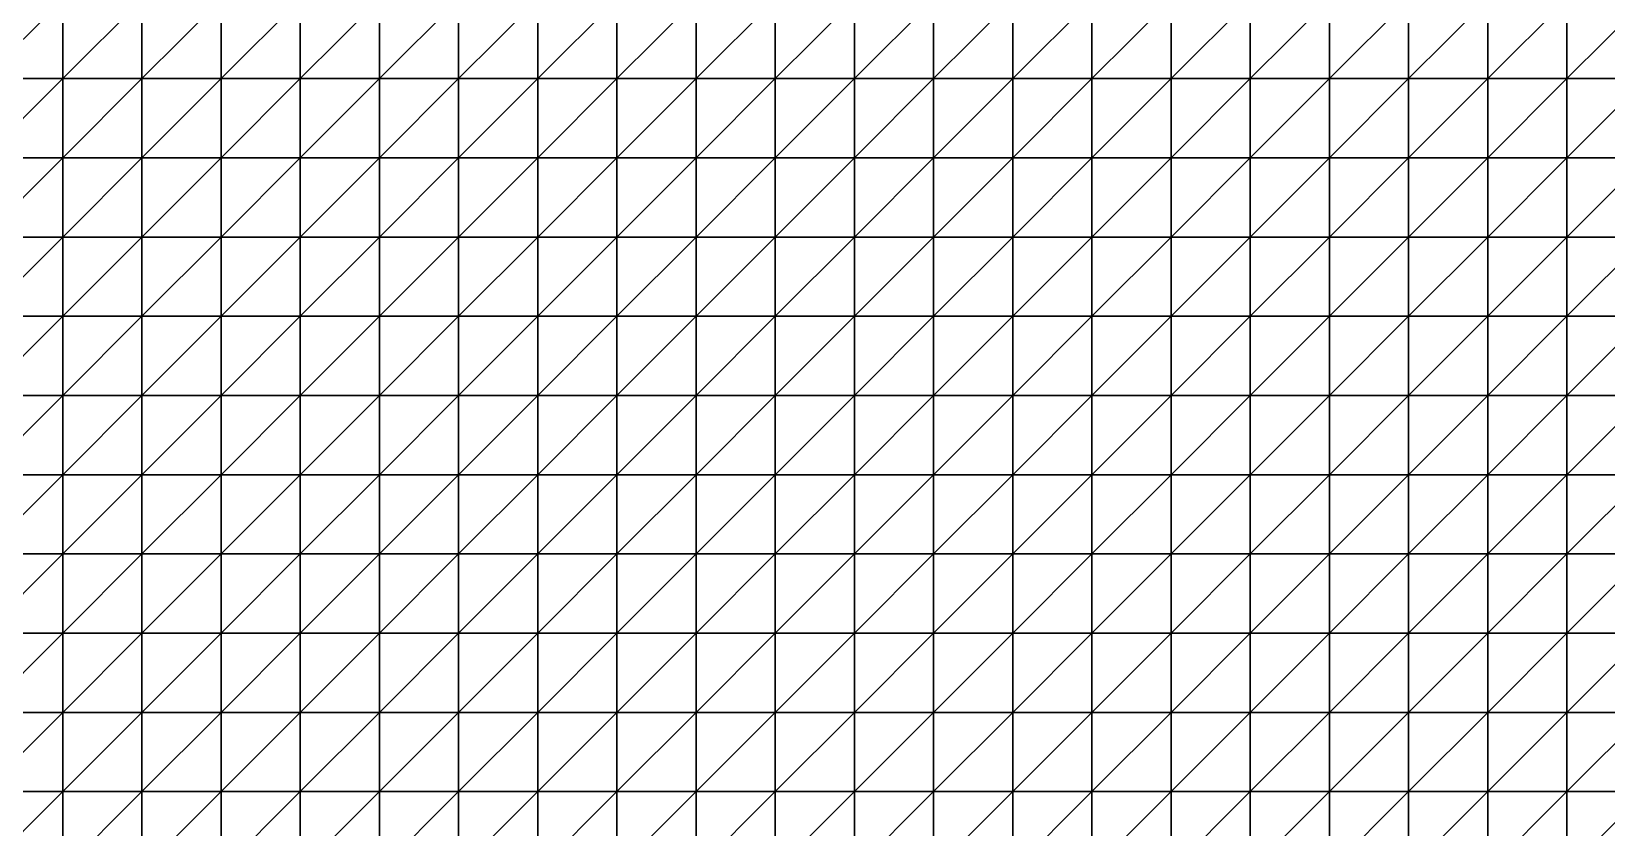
# Model space of a CAD drawing. Header units: metres. Extents: x 351000 to 353000, y 7455000 to 7457000.
# Drawn here: x 351490.1 to 351987.5, y 7456238.7 to 7456489.9 of the extents above; entities that cross this region are included whole.
import ezdxf

# ---------------------------------------------------------------- set-up
doc = ezdxf.new("R2010")
doc.units = ezdxf.units.M

msp = doc.modelspace()

# ---------------------------------------------------------------- linework, layer by layer
at = {"layer": 'BASE_OF_COVER_BOC'}
for points in [[(351475, 7456475, 1230.43), (351500, 7456475, 1231.5), (351500, 7456500, 1231.18)], [(351475, 7456475, 1230.43), (351500, 7456500, 1231.18), (351475, 7456500, 1230.39)], [(351500, 7456475, 1231.5), (351525, 7456475, 1233.52), (351525, 7456500, 1233.21)], [(351500, 7456475, 1231.5), (351525, 7456500, 1233.21), (351500, 7456500, 1231.18)], [(351525, 7456475, 1233.52), (351550, 7456475, 1236.86), (351550, 7456500, 1236.8)], [(351525, 7456475, 1233.52), (351550, 7456500, 1236.8), (351525, 7456500, 1233.21)], [(351550, 7456475, 1236.86), (351575, 7456475, 1241.58), (351575, 7456500, 1241.6)], [(351550, 7456475, 1236.86), (351575, 7456500, 1241.6), (351550, 7456500, 1236.8)], [(351575, 7456475, 1241.58), (351600, 7456475, 1247.23), (351600, 7456500, 1246.97)], [(351575, 7456475, 1241.58), (351600, 7456500, 1246.97), (351575, 7456500, 1241.6)], [(351600, 7456475, 1247.23), (351625, 7456475, 1253.04), (351625, 7456500, 1252.16)], [(351600, 7456475, 1247.23), (351625, 7456500, 1252.16), (351600, 7456500, 1246.97)], [(351625, 7456475, 1253.04), (351650, 7456475, 1258.19), (351650, 7456500, 1256.6)], [(351625, 7456475, 1253.04), (351650, 7456500, 1256.6), (351625, 7456500, 1252.16)], [(351650, 7456475, 1258.19), (351675, 7456475, 1262.11), (351675, 7456500, 1260.02)], [(351650, 7456475, 1258.19), (351675, 7456500, 1260.02), (351650, 7456500, 1256.6)], [(351675, 7456475, 1262.11), (351700, 7456475, 1264.65), (351700, 7456500, 1262.51)], [(351675, 7456475, 1262.11), (351700, 7456500, 1262.51), (351675, 7456500, 1260.02)], [(351700, 7456475, 1264.65), (351725, 7456475, 1266.05), (351725, 7456500, 1264.31)], [(351700, 7456475, 1264.65), (351725, 7456500, 1264.31), (351700, 7456500, 1262.51)], [(351725, 7456475, 1266.05), (351750, 7456475, 1266.74), (351750, 7456500, 1265.63)], [(351725, 7456475, 1266.05), (351750, 7456500, 1265.63), (351725, 7456500, 1264.31)], [(351750, 7456475, 1266.74), (351775, 7456475, 1267.12), (351775, 7456500, 1266.51)], [(351750, 7456475, 1266.74), (351775, 7456500, 1266.51), (351750, 7456500, 1265.63)], [(351775, 7456475, 1267.12), (351800, 7456475, 1267.38), (351800, 7456500, 1266.82)], [(351775, 7456475, 1267.12), (351800, 7456500, 1266.82), (351775, 7456500, 1266.51)], [(351800, 7456475, 1267.38), (351825, 7456475, 1267.49), (351825, 7456500, 1266.4)], [(351800, 7456475, 1267.38), (351825, 7456500, 1266.4), (351800, 7456500, 1266.82)], [(351825, 7456475, 1267.49), (351850, 7456475, 1267.34), (351850, 7456500, 1265.29)], [(351825, 7456475, 1267.49), (351850, 7456500, 1265.29), (351825, 7456500, 1266.4)], [(351850, 7456475, 1267.34), (351875, 7456475, 1266.93), (351875, 7456500, 1263.82)], [(351850, 7456475, 1267.34), (351875, 7456500, 1263.82), (351850, 7456500, 1265.29)], [(351875, 7456475, 1266.93), (351900, 7456475, 1266.47), (351900, 7456500, 1262.6)], [(351875, 7456475, 1266.93), (351900, 7456500, 1262.6), (351875, 7456500, 1263.82)], [(351900, 7456475, 1266.47), (351925, 7456475, 1266.39), (351925, 7456500, 1262.23)], [(351900, 7456475, 1266.47), (351925, 7456500, 1262.23), (351900, 7456500, 1262.6)], [(351925, 7456475, 1266.39), (351950, 7456475, 1267.07), (351950, 7456500, 1263.1)], [(351925, 7456475, 1266.39), (351950, 7456500, 1263.1), (351925, 7456500, 1262.23)], [(351950, 7456475, 1267.07), (351975, 7456475, 1268.7), (351975, 7456500, 1265.1)], [(351950, 7456475, 1267.07), (351975, 7456500, 1265.1), (351950, 7456500, 1263.1)], [(351975, 7456475, 1268.7), (352000, 7456475, 1271), (352000, 7456500, 1267.65)], [(351975, 7456475, 1268.7), (352000, 7456500, 1267.65), (351975, 7456500, 1265.1)], [(351475, 7456450, 1229.93), (351500, 7456450, 1231.6), (351500, 7456475, 1231.5)], [(351475, 7456450, 1229.93), (351500, 7456475, 1231.5), (351475, 7456475, 1230.43)], [(351500, 7456450, 1231.6), (351525, 7456450, 1233.56), (351525, 7456475, 1233.52)], [(351500, 7456450, 1231.6), (351525, 7456475, 1233.52), (351500, 7456475, 1231.5)], [(351525, 7456450, 1233.56), (351550, 7456450, 1236.36), (351550, 7456475, 1236.86)], [(351525, 7456450, 1233.56), (351550, 7456475, 1236.86), (351525, 7456475, 1233.52)], [(351550, 7456450, 1236.36), (351575, 7456450, 1240.38), (351575, 7456475, 1241.58)], [(351550, 7456450, 1236.36), (351575, 7456475, 1241.58), (351550, 7456475, 1236.86)], [(351575, 7456450, 1240.38), (351600, 7456450, 1245.51), (351600, 7456475, 1247.23)], [(351575, 7456450, 1240.38), (351600, 7456475, 1247.23), (351575, 7456475, 1241.58)], [(351600, 7456450, 1245.51), (351625, 7456450, 1251.22), (351625, 7456475, 1253.04)], [(351600, 7456450, 1245.51), (351625, 7456475, 1253.04), (351600, 7456475, 1247.23)], [(351625, 7456450, 1251.22), (351650, 7456450, 1256.68), (351650, 7456475, 1258.19)], [(351625, 7456450, 1251.22), (351650, 7456475, 1258.19), (351625, 7456475, 1253.04)], [(351650, 7456450, 1256.68), (351675, 7456450, 1261.12), (351675, 7456475, 1262.11)], [(351650, 7456450, 1256.68), (351675, 7456475, 1262.11), (351650, 7456475, 1258.19)], [(351675, 7456450, 1261.12), (351700, 7456450, 1264.09), (351700, 7456475, 1264.65)], [(351675, 7456450, 1261.12), (351700, 7456475, 1264.65), (351675, 7456475, 1262.11)], [(351700, 7456450, 1264.09), (351725, 7456450, 1265.62), (351725, 7456475, 1266.05)], [(351700, 7456450, 1264.09), (351725, 7456475, 1266.05), (351700, 7456475, 1264.65)], [(351725, 7456450, 1265.62), (351750, 7456450, 1266.12), (351750, 7456475, 1266.74)], [(351725, 7456450, 1265.62), (351750, 7456475, 1266.74), (351725, 7456475, 1266.05)], [(351750, 7456450, 1266.12), (351775, 7456450, 1266.22), (351775, 7456475, 1267.12)], [(351750, 7456450, 1266.12), (351775, 7456475, 1267.12), (351750, 7456475, 1266.74)], [(351775, 7456450, 1266.22), (351800, 7456450, 1266.42), (351800, 7456475, 1267.38)], [(351775, 7456450, 1266.22), (351800, 7456475, 1267.38), (351775, 7456475, 1267.12)], [(351800, 7456450, 1266.42), (351825, 7456450, 1266.95), (351825, 7456475, 1267.49)], [(351800, 7456450, 1266.42), (351825, 7456475, 1267.49), (351800, 7456475, 1267.38)], [(351825, 7456450, 1266.95), (351850, 7456450, 1267.77), (351850, 7456475, 1267.34)], [(351825, 7456450, 1266.95), (351850, 7456475, 1267.34), (351825, 7456475, 1267.49)], [(351850, 7456450, 1267.77), (351875, 7456450, 1268.67), (351875, 7456475, 1266.93)], [(351850, 7456450, 1267.77), (351875, 7456475, 1266.93), (351850, 7456475, 1267.34)], [(351875, 7456450, 1268.67), (351900, 7456450, 1269.51), (351900, 7456475, 1266.47)], [(351875, 7456450, 1268.67), (351900, 7456475, 1266.47), (351875, 7456475, 1266.93)], [(351900, 7456450, 1269.51), (351925, 7456450, 1270.36), (351925, 7456475, 1266.39)], [(351900, 7456450, 1269.51), (351925, 7456475, 1266.39), (351900, 7456475, 1266.47)], [(351925, 7456450, 1270.36), (351950, 7456450, 1271.42), (351950, 7456475, 1267.07)], [(351925, 7456450, 1270.36), (351950, 7456475, 1267.07), (351925, 7456475, 1266.39)], [(351950, 7456450, 1271.42), (351975, 7456450, 1272.93), (351975, 7456475, 1268.7)], [(351950, 7456450, 1271.42), (351975, 7456475, 1268.7), (351950, 7456475, 1267.07)], [(351975, 7456450, 1272.93), (352000, 7456450, 1274.92), (352000, 7456475, 1271)], [(351975, 7456450, 1272.93), (352000, 7456475, 1271), (351975, 7456475, 1268.7)], [(351475, 7456425, 1229.32), (351500, 7456425, 1231.39), (351500, 7456450, 1231.6)], [(351475, 7456425, 1229.32), (351500, 7456450, 1231.6), (351475, 7456450, 1229.93)], [(351500, 7456425, 1231.39), (351525, 7456425, 1233.24), (351525, 7456450, 1233.56)], [(351500, 7456425, 1231.39), (351525, 7456450, 1233.56), (351500, 7456450, 1231.6)], [(351525, 7456425, 1233.24), (351550, 7456425, 1235.36), (351550, 7456450, 1236.36)], [(351525, 7456425, 1233.24), (351550, 7456450, 1236.36), (351525, 7456450, 1233.56)], [(351550, 7456425, 1235.36), (351575, 7456425, 1238.27), (351575, 7456450, 1240.38)], [(351550, 7456425, 1235.36), (351575, 7456450, 1240.38), (351550, 7456450, 1236.36)], [(351575, 7456425, 1238.27), (351600, 7456425, 1242.25), (351600, 7456450, 1245.51)], [(351575, 7456425, 1238.27), (351600, 7456450, 1245.51), (351575, 7456450, 1240.38)], [(351600, 7456425, 1242.25), (351625, 7456425, 1247.16), (351625, 7456450, 1251.22)], [(351600, 7456425, 1242.25), (351625, 7456450, 1251.22), (351600, 7456450, 1245.51)], [(351625, 7456425, 1247.16), (351650, 7456425, 1252.42), (351650, 7456450, 1256.68)], [(351625, 7456425, 1247.16), (351650, 7456450, 1256.68), (351625, 7456450, 1251.22)], [(351650, 7456425, 1252.42), (351675, 7456425, 1257.25), (351675, 7456450, 1261.12)], [(351650, 7456425, 1252.42), (351675, 7456450, 1261.12), (351650, 7456450, 1256.68)], [(351675, 7456425, 1257.25), (351700, 7456425, 1260.95), (351700, 7456450, 1264.09)], [(351675, 7456425, 1257.25), (351700, 7456450, 1264.09), (351675, 7456450, 1261.12)], [(351700, 7456425, 1260.95), (351725, 7456425, 1263.23), (351725, 7456450, 1265.62)], [(351700, 7456425, 1260.95), (351725, 7456450, 1265.62), (351700, 7456450, 1264.09)], [(351725, 7456425, 1263.23), (351750, 7456425, 1264.27), (351750, 7456450, 1266.12)], [(351725, 7456425, 1263.23), (351750, 7456450, 1266.12), (351725, 7456450, 1265.62)], [(351750, 7456425, 1264.27), (351775, 7456425, 1264.63), (351775, 7456450, 1266.22)], [(351750, 7456425, 1264.27), (351775, 7456450, 1266.22), (351750, 7456450, 1266.12)], [(351775, 7456425, 1264.63), (351800, 7456425, 1264.99), (351800, 7456450, 1266.42)], [(351775, 7456425, 1264.63), (351800, 7456450, 1266.42), (351775, 7456450, 1266.22)], [(351800, 7456425, 1264.99), (351825, 7456425, 1265.87), (351825, 7456450, 1266.95)], [(351800, 7456425, 1264.99), (351825, 7456450, 1266.95), (351800, 7456450, 1266.42)], [(351825, 7456425, 1265.87), (351850, 7456425, 1267.44), (351850, 7456450, 1267.77)], [(351825, 7456425, 1265.87), (351850, 7456450, 1267.77), (351825, 7456450, 1266.95)], [(351850, 7456425, 1267.44), (351875, 7456425, 1269.52), (351875, 7456450, 1268.67)], [(351850, 7456425, 1267.44), (351875, 7456450, 1268.67), (351850, 7456450, 1267.77)], [(351875, 7456425, 1269.52), (351900, 7456425, 1271.76), (351900, 7456450, 1269.51)], [(351875, 7456425, 1269.52), (351900, 7456450, 1269.51), (351875, 7456450, 1268.67)], [(351900, 7456425, 1271.76), (351925, 7456425, 1273.87), (351925, 7456450, 1270.36)], [(351900, 7456425, 1271.76), (351925, 7456450, 1270.36), (351900, 7456450, 1269.51)], [(351925, 7456425, 1273.87), (351950, 7456425, 1275.72), (351950, 7456450, 1271.42)], [(351925, 7456425, 1273.87), (351950, 7456450, 1271.42), (351925, 7456450, 1270.36)], [(351950, 7456425, 1275.72), (351975, 7456425, 1277.43), (351975, 7456450, 1272.93)], [(351950, 7456425, 1275.72), (351975, 7456450, 1272.93), (351950, 7456450, 1271.42)], [(351975, 7456425, 1277.43), (352000, 7456425, 1279.14), (352000, 7456450, 1274.92)], [(351975, 7456425, 1277.43), (352000, 7456450, 1274.92), (351975, 7456450, 1272.93)], [(351475, 7456400, 1228.58), (351500, 7456400, 1230.62), (351500, 7456425, 1231.39)], [(351475, 7456400, 1228.58), (351500, 7456425, 1231.39), (351475, 7456425, 1229.32)], [(351500, 7456400, 1230.62), (351525, 7456400, 1232.23), (351525, 7456425, 1233.24)], [(351500, 7456400, 1230.62), (351525, 7456425, 1233.24), (351500, 7456425, 1231.39)], [(351525, 7456400, 1232.23), (351550, 7456400, 1233.66), (351550, 7456425, 1235.36)], [(351525, 7456400, 1232.23), (351550, 7456425, 1235.36), (351525, 7456425, 1233.24)], [(351550, 7456400, 1233.66), (351575, 7456400, 1235.44), (351575, 7456425, 1238.27)], [(351550, 7456400, 1233.66), (351575, 7456425, 1238.27), (351550, 7456425, 1235.36)], [(351575, 7456400, 1235.44), (351600, 7456400, 1238.11), (351600, 7456425, 1242.25)], [(351575, 7456400, 1235.44), (351600, 7456425, 1242.25), (351575, 7456425, 1238.27)], [(351600, 7456400, 1238.11), (351625, 7456400, 1241.89), (351625, 7456425, 1247.16)], [(351600, 7456400, 1238.11), (351625, 7456425, 1247.16), (351600, 7456425, 1242.25)], [(351625, 7456400, 1241.89), (351650, 7456400, 1246.61), (351650, 7456425, 1252.42)], [(351625, 7456400, 1241.89), (351650, 7456425, 1252.42), (351625, 7456425, 1247.16)], [(351650, 7456400, 1246.61), (351675, 7456400, 1251.66), (351675, 7456425, 1257.25)], [(351650, 7456400, 1246.61), (351675, 7456425, 1257.25), (351650, 7456425, 1252.42)], [(351675, 7456400, 1251.66), (351700, 7456400, 1256.27), (351700, 7456425, 1260.95)], [(351675, 7456400, 1251.66), (351700, 7456425, 1260.95), (351675, 7456425, 1257.25)], [(351700, 7456400, 1256.27), (351725, 7456400, 1259.83), (351725, 7456425, 1263.23)], [(351700, 7456400, 1256.27), (351725, 7456425, 1263.23), (351700, 7456425, 1260.95)], [(351725, 7456400, 1259.83), (351750, 7456400, 1262.11), (351750, 7456425, 1264.27)], [(351725, 7456400, 1259.83), (351750, 7456425, 1264.27), (351725, 7456425, 1263.23)], [(351750, 7456400, 1262.11), (351775, 7456400, 1263.4), (351775, 7456425, 1264.63)], [(351750, 7456400, 1262.11), (351775, 7456425, 1264.63), (351750, 7456425, 1264.27)], [(351775, 7456400, 1263.4), (351800, 7456400, 1264.31), (351800, 7456425, 1264.99)], [(351775, 7456400, 1263.4), (351800, 7456425, 1264.99), (351775, 7456425, 1264.63)], [(351800, 7456400, 1264.31), (351825, 7456400, 1265.52), (351825, 7456425, 1265.87)], [(351800, 7456400, 1264.31), (351825, 7456425, 1265.87), (351800, 7456425, 1264.99)], [(351825, 7456400, 1265.52), (351850, 7456400, 1267.47), (351850, 7456425, 1267.44)], [(351825, 7456400, 1265.52), (351850, 7456425, 1267.44), (351825, 7456425, 1265.87)], [(351850, 7456400, 1267.47), (351875, 7456400, 1270.21), (351875, 7456425, 1269.52)], [(351850, 7456400, 1267.47), (351875, 7456425, 1269.52), (351850, 7456425, 1267.44)], [(351875, 7456400, 1270.21), (351900, 7456400, 1273.41), (351900, 7456425, 1271.76)], [(351875, 7456400, 1270.21), (351900, 7456425, 1271.76), (351875, 7456425, 1269.52)], [(351900, 7456400, 1273.41), (351925, 7456400, 1276.59), (351925, 7456425, 1273.87)], [(351900, 7456400, 1273.41), (351925, 7456425, 1273.87), (351900, 7456425, 1271.76)], [(351925, 7456400, 1276.59), (351950, 7456400, 1279.3), (351950, 7456425, 1275.72)], [(351925, 7456400, 1276.59), (351950, 7456425, 1275.72), (351925, 7456425, 1273.87)], [(351950, 7456400, 1279.3), (351975, 7456400, 1281.37), (351975, 7456425, 1277.43)], [(351950, 7456400, 1279.3), (351975, 7456425, 1277.43), (351950, 7456425, 1275.72)], [(351975, 7456400, 1281.37), (352000, 7456400, 1282.86), (352000, 7456425, 1279.14)], [(351975, 7456400, 1281.37), (352000, 7456425, 1279.14), (351975, 7456425, 1277.43)], [(351475, 7456375, 1227.59), (351500, 7456375, 1229.01), (351500, 7456400, 1230.62)], [(351475, 7456375, 1227.59), (351500, 7456400, 1230.62), (351475, 7456400, 1228.58)], [(351500, 7456375, 1229.01), (351525, 7456375, 1230.17), (351525, 7456400, 1232.23)], [(351500, 7456375, 1229.01), (351525, 7456400, 1232.23), (351500, 7456400, 1230.62)], [(351525, 7456375, 1230.17), (351550, 7456375, 1231.12), (351550, 7456400, 1233.66)], [(351525, 7456375, 1230.17), (351550, 7456400, 1233.66), (351525, 7456400, 1232.23)], [(351550, 7456375, 1231.12), (351575, 7456375, 1232.21), (351575, 7456400, 1235.44)], [(351550, 7456375, 1231.12), (351575, 7456400, 1235.44), (351550, 7456400, 1233.66)], [(351575, 7456375, 1232.21), (351600, 7456375, 1233.98), (351600, 7456400, 1238.11)], [(351575, 7456375, 1232.21), (351600, 7456400, 1238.11), (351575, 7456400, 1235.44)], [(351600, 7456375, 1233.98), (351625, 7456375, 1236.9), (351625, 7456400, 1241.89)], [(351600, 7456375, 1233.98), (351625, 7456400, 1241.89), (351600, 7456400, 1238.11)], [(351625, 7456375, 1236.9), (351650, 7456375, 1241.11), (351650, 7456400, 1246.61)], [(351625, 7456375, 1236.9), (351650, 7456400, 1246.61), (351625, 7456400, 1241.89)], [(351650, 7456375, 1241.11), (351675, 7456375, 1246.31), (351675, 7456400, 1251.66)], [(351650, 7456375, 1241.11), (351675, 7456400, 1251.66), (351650, 7456400, 1246.61)], [(351675, 7456375, 1246.31), (351700, 7456375, 1251.83), (351700, 7456400, 1256.27)], [(351675, 7456375, 1246.31), (351700, 7456400, 1256.27), (351675, 7456400, 1251.66)], [(351700, 7456375, 1251.83), (351725, 7456375, 1256.85), (351725, 7456400, 1259.83)], [(351700, 7456375, 1251.83), (351725, 7456400, 1259.83), (351700, 7456400, 1256.27)], [(351725, 7456375, 1256.85), (351750, 7456375, 1260.78), (351750, 7456400, 1262.11)], [(351725, 7456375, 1256.85), (351750, 7456400, 1262.11), (351725, 7456400, 1259.83)], [(351750, 7456375, 1260.78), (351775, 7456375, 1263.48), (351775, 7456400, 1263.4)], [(351750, 7456375, 1260.78), (351775, 7456400, 1263.4), (351750, 7456400, 1262.11)], [(351775, 7456375, 1263.48), (351800, 7456375, 1265.25), (351800, 7456400, 1264.31)], [(351775, 7456375, 1263.48), (351800, 7456400, 1264.31), (351775, 7456400, 1263.4)], [(351800, 7456375, 1265.25), (351825, 7456375, 1266.76), (351825, 7456400, 1265.52)], [(351800, 7456375, 1265.25), (351825, 7456400, 1265.52), (351800, 7456400, 1264.31)], [(351825, 7456375, 1266.76), (351850, 7456375, 1268.66), (351850, 7456400, 1267.47)], [(351825, 7456375, 1266.76), (351850, 7456400, 1267.47), (351825, 7456400, 1265.52)], [(351850, 7456375, 1268.66), (351875, 7456375, 1271.3), (351875, 7456400, 1270.21)], [(351850, 7456375, 1268.66), (351875, 7456400, 1270.21), (351850, 7456400, 1267.47)], [(351875, 7456375, 1271.3), (351900, 7456375, 1274.62), (351900, 7456400, 1273.41)], [(351875, 7456375, 1271.3), (351900, 7456400, 1273.41), (351875, 7456400, 1270.21)], [(351900, 7456375, 1274.62), (351925, 7456375, 1278.18), (351925, 7456400, 1276.59)], [(351900, 7456375, 1274.62), (351925, 7456400, 1276.59), (351900, 7456400, 1273.41)], [(351925, 7456375, 1278.18), (351950, 7456375, 1281.38), (351950, 7456400, 1279.3)], [(351925, 7456375, 1278.18), (351950, 7456400, 1279.3), (351925, 7456400, 1276.59)], [(351950, 7456375, 1281.38), (351975, 7456375, 1283.75), (351975, 7456400, 1281.37)], [(351950, 7456375, 1281.38), (351975, 7456400, 1281.37), (351950, 7456400, 1279.3)], [(351975, 7456375, 1283.75), (352000, 7456375, 1285.1), (352000, 7456400, 1282.86)], [(351975, 7456375, 1283.75), (352000, 7456400, 1282.86), (351975, 7456400, 1281.37)], [(351475, 7456350, 1226.19), (351500, 7456350, 1226.53), (351500, 7456375, 1229.01)], [(351475, 7456350, 1226.19), (351500, 7456375, 1229.01), (351475, 7456375, 1227.59)], [(351500, 7456350, 1226.53), (351525, 7456350, 1227.16), (351525, 7456375, 1230.17)], [(351500, 7456350, 1226.53), (351525, 7456375, 1230.17), (351500, 7456375, 1229.01)], [(351525, 7456350, 1227.16), (351550, 7456350, 1228.02), (351550, 7456375, 1231.12)], [(351525, 7456350, 1227.16), (351550, 7456375, 1231.12), (351525, 7456375, 1230.17)], [(351550, 7456350, 1228.02), (351575, 7456350, 1229.2), (351575, 7456375, 1232.21)], [(351550, 7456350, 1228.02), (351575, 7456375, 1232.21), (351550, 7456375, 1231.12)], [(351575, 7456350, 1229.2), (351600, 7456350, 1230.99), (351600, 7456375, 1233.98)], [(351575, 7456350, 1229.2), (351600, 7456375, 1233.98), (351575, 7456375, 1232.21)], [(351600, 7456350, 1230.99), (351625, 7456350, 1233.8), (351625, 7456375, 1236.9)], [(351600, 7456350, 1230.99), (351625, 7456375, 1236.9), (351600, 7456375, 1233.98)], [(351625, 7456350, 1233.8), (351650, 7456350, 1237.94), (351650, 7456375, 1241.11)], [(351625, 7456350, 1233.8), (351650, 7456375, 1241.11), (351625, 7456375, 1236.9)], [(351650, 7456350, 1237.94), (351675, 7456350, 1243.34), (351675, 7456375, 1246.31)], [(351650, 7456350, 1237.94), (351675, 7456375, 1246.31), (351650, 7456375, 1241.11)], [(351675, 7456350, 1243.34), (351700, 7456350, 1249.53), (351700, 7456375, 1251.83)], [(351675, 7456350, 1243.34), (351700, 7456375, 1251.83), (351675, 7456375, 1246.31)], [(351700, 7456350, 1249.53), (351725, 7456350, 1255.75), (351725, 7456375, 1256.85)], [(351700, 7456350, 1249.53), (351725, 7456375, 1256.85), (351700, 7456375, 1251.83)], [(351725, 7456350, 1255.75), (351750, 7456350, 1261.16), (351750, 7456375, 1260.78)], [(351725, 7456350, 1255.75), (351750, 7456375, 1260.78), (351725, 7456375, 1256.85)], [(351750, 7456350, 1261.16), (351775, 7456350, 1265.24), (351775, 7456375, 1263.48)], [(351750, 7456350, 1261.16), (351775, 7456375, 1263.48), (351750, 7456375, 1260.78)], [(351775, 7456350, 1265.24), (351800, 7456350, 1267.92), (351800, 7456375, 1265.25)], [(351775, 7456350, 1265.24), (351800, 7456375, 1265.25), (351775, 7456375, 1263.48)], [(351800, 7456350, 1267.92), (351825, 7456350, 1269.63), (351825, 7456375, 1266.76)], [(351800, 7456350, 1267.92), (351825, 7456375, 1266.76), (351800, 7456375, 1265.25)], [(351825, 7456350, 1269.63), (351850, 7456350, 1271.07), (351850, 7456375, 1268.66)], [(351825, 7456350, 1269.63), (351850, 7456375, 1268.66), (351825, 7456375, 1266.76)], [(351850, 7456350, 1271.07), (351875, 7456350, 1272.9), (351875, 7456375, 1271.3)], [(351850, 7456350, 1271.07), (351875, 7456375, 1271.3), (351850, 7456375, 1268.66)], [(351875, 7456350, 1272.9), (351900, 7456350, 1275.42), (351900, 7456375, 1274.62)], [(351875, 7456350, 1272.9), (351900, 7456375, 1274.62), (351875, 7456375, 1271.3)], [(351900, 7456350, 1275.42), (351925, 7456350, 1278.47), (351925, 7456375, 1278.18)], [(351900, 7456350, 1275.42), (351925, 7456375, 1278.18), (351900, 7456375, 1274.62)], [(351925, 7456350, 1278.47), (351950, 7456350, 1281.53), (351950, 7456375, 1281.38)], [(351925, 7456350, 1278.47), (351950, 7456375, 1281.38), (351925, 7456375, 1278.18)], [(351950, 7456350, 1281.53), (351975, 7456350, 1283.94), (351975, 7456375, 1283.75)], [(351950, 7456350, 1281.53), (351975, 7456375, 1283.75), (351950, 7456375, 1281.38)], [(351975, 7456350, 1283.94), (352000, 7456350, 1285.25), (352000, 7456375, 1285.1)], [(351975, 7456350, 1283.94), (352000, 7456375, 1285.1), (351975, 7456375, 1283.75)], [(351475, 7456325, 1224.42), (351500, 7456325, 1223.67), (351500, 7456350, 1226.53)], [(351475, 7456325, 1224.42), (351500, 7456350, 1226.53), (351475, 7456350, 1226.19)], [(351500, 7456325, 1223.67), (351525, 7456325, 1223.95), (351525, 7456350, 1227.16)], [(351500, 7456325, 1223.67), (351525, 7456350, 1227.16), (351500, 7456350, 1226.53)], [(351525, 7456325, 1223.95), (351550, 7456325, 1225.21), (351550, 7456350, 1228.02)], [(351525, 7456325, 1223.95), (351550, 7456350, 1228.02), (351525, 7456350, 1227.16)], [(351550, 7456325, 1225.21), (351575, 7456325, 1227.3), (351575, 7456350, 1229.2)], [(351550, 7456325, 1225.21), (351575, 7456350, 1229.2), (351550, 7456350, 1228.02)], [(351575, 7456325, 1227.3), (351600, 7456325, 1230.14), (351600, 7456350, 1230.99)], [(351575, 7456325, 1227.3), (351600, 7456350, 1230.99), (351575, 7456350, 1229.2)], [(351600, 7456325, 1230.14), (351625, 7456325, 1233.81), (351625, 7456350, 1233.8)], [(351600, 7456325, 1230.14), (351625, 7456350, 1233.8), (351600, 7456350, 1230.99)], [(351625, 7456325, 1233.81), (351650, 7456325, 1238.47), (351650, 7456350, 1237.94)], [(351625, 7456325, 1233.81), (351650, 7456350, 1237.94), (351625, 7456350, 1233.8)], [(351650, 7456325, 1238.47), (351675, 7456325, 1244.16), (351675, 7456350, 1243.34)], [(351650, 7456325, 1238.47), (351675, 7456350, 1243.34), (351650, 7456350, 1237.94)], [(351675, 7456325, 1244.16), (351700, 7456325, 1250.64), (351700, 7456350, 1249.53)], [(351675, 7456325, 1244.16), (351700, 7456350, 1249.53), (351675, 7456350, 1243.34)], [(351700, 7456325, 1250.64), (351725, 7456325, 1257.33), (351725, 7456350, 1255.75)], [(351700, 7456325, 1250.64), (351725, 7456350, 1255.75), (351700, 7456350, 1249.53)], [(351725, 7456325, 1257.33), (351750, 7456325, 1263.46), (351750, 7456350, 1261.16)], [(351725, 7456325, 1257.33), (351750, 7456350, 1261.16), (351725, 7456350, 1255.75)], [(351750, 7456325, 1263.46), (351775, 7456325, 1268.32), (351775, 7456350, 1265.24)], [(351750, 7456325, 1263.46), (351775, 7456350, 1265.24), (351750, 7456350, 1261.16)], [(351775, 7456325, 1268.32), (351800, 7456325, 1271.55), (351800, 7456350, 1267.92)], [(351775, 7456325, 1268.32), (351800, 7456350, 1267.92), (351775, 7456350, 1265.24)], [(351800, 7456325, 1271.55), (351825, 7456325, 1273.27), (351825, 7456350, 1269.63)], [(351800, 7456325, 1271.55), (351825, 7456350, 1269.63), (351800, 7456350, 1267.92)], [(351825, 7456325, 1273.27), (351850, 7456325, 1274.06), (351850, 7456350, 1271.07)], [(351825, 7456325, 1273.27), (351850, 7456350, 1271.07), (351825, 7456350, 1269.63)], [(351850, 7456325, 1274.06), (351875, 7456325, 1274.7), (351875, 7456350, 1272.9)], [(351850, 7456325, 1274.06), (351875, 7456350, 1272.9), (351850, 7456350, 1271.07)], [(351875, 7456325, 1274.7), (351900, 7456325, 1275.83), (351900, 7456350, 1275.42)], [(351875, 7456325, 1274.7), (351900, 7456350, 1275.42), (351875, 7456350, 1272.9)], [(351900, 7456325, 1275.83), (351925, 7456325, 1277.68), (351925, 7456350, 1278.47)], [(351900, 7456325, 1275.83), (351925, 7456350, 1278.47), (351900, 7456350, 1275.42)], [(351925, 7456325, 1277.68), (351950, 7456325, 1280), (351950, 7456350, 1281.53)], [(351925, 7456325, 1277.68), (351950, 7456350, 1281.53), (351925, 7456350, 1278.47)], [(351950, 7456325, 1280), (351975, 7456325, 1282.16), (351975, 7456350, 1283.94)], [(351950, 7456325, 1280), (351975, 7456350, 1283.94), (351950, 7456350, 1281.53)], [(351975, 7456325, 1282.16), (352000, 7456325, 1283.5), (352000, 7456350, 1285.25)], [(351975, 7456325, 1282.16), (352000, 7456350, 1285.25), (351975, 7456350, 1283.94)], [(351475, 7456300, 1222.76), (351500, 7456300, 1221.44), (351500, 7456325, 1223.67)], [(351475, 7456300, 1222.76), (351500, 7456325, 1223.67), (351475, 7456325, 1224.42)], [(351500, 7456300, 1221.44), (351525, 7456300, 1221.78), (351525, 7456325, 1223.95)], [(351500, 7456300, 1221.44), (351525, 7456325, 1223.95), (351500, 7456325, 1223.67)], [(351525, 7456300, 1221.78), (351550, 7456300, 1223.88), (351550, 7456325, 1225.21)], [(351525, 7456300, 1221.78), (351550, 7456325, 1225.21), (351525, 7456325, 1223.95)], [(351550, 7456300, 1223.88), (351575, 7456300, 1227.44), (351575, 7456325, 1227.3)], [(351550, 7456300, 1223.88), (351575, 7456325, 1227.3), (351550, 7456325, 1225.21)], [(351575, 7456300, 1227.44), (351600, 7456300, 1232.03), (351600, 7456325, 1230.14)], [(351575, 7456300, 1227.44), (351600, 7456325, 1230.14), (351575, 7456325, 1227.3)], [(351600, 7456300, 1232.03), (351625, 7456300, 1237.25), (351625, 7456325, 1233.81)], [(351600, 7456300, 1232.03), (351625, 7456325, 1233.81), (351600, 7456325, 1230.14)], [(351625, 7456300, 1237.25), (351650, 7456300, 1242.89), (351650, 7456325, 1238.47)], [(351625, 7456300, 1237.25), (351650, 7456325, 1238.47), (351625, 7456325, 1233.81)], [(351650, 7456300, 1242.89), (351675, 7456300, 1248.88), (351675, 7456325, 1244.16)], [(351650, 7456300, 1242.89), (351675, 7456325, 1244.16), (351650, 7456325, 1238.47)], [(351675, 7456300, 1248.88), (351700, 7456300, 1255.12), (351700, 7456325, 1250.64)], [(351675, 7456300, 1248.88), (351700, 7456325, 1250.64), (351675, 7456325, 1244.16)], [(351700, 7456300, 1255.12), (351725, 7456300, 1261.35), (351725, 7456325, 1257.33)], [(351700, 7456300, 1255.12), (351725, 7456325, 1257.33), (351700, 7456325, 1250.64)], [(351725, 7456300, 1261.35), (351750, 7456300, 1267.09), (351750, 7456325, 1263.46)], [(351725, 7456300, 1261.35), (351750, 7456325, 1263.46), (351725, 7456325, 1257.33)], [(351750, 7456300, 1267.09), (351775, 7456300, 1271.76), (351775, 7456325, 1268.32)], [(351750, 7456300, 1267.09), (351775, 7456325, 1268.32), (351750, 7456325, 1263.46)], [(351775, 7456300, 1271.76), (351800, 7456300, 1274.91), (351800, 7456325, 1271.55)], [(351775, 7456300, 1271.76), (351800, 7456325, 1271.55), (351775, 7456325, 1268.32)], [(351800, 7456300, 1274.91), (351825, 7456300, 1276.41), (351825, 7456325, 1273.27)], [(351800, 7456300, 1274.91), (351825, 7456325, 1273.27), (351800, 7456325, 1271.55)], [(351825, 7456300, 1276.41), (351850, 7456300, 1276.61), (351850, 7456325, 1274.06)], [(351825, 7456300, 1276.41), (351850, 7456325, 1274.06), (351825, 7456325, 1273.27)], [(351850, 7456300, 1276.61), (351875, 7456300, 1276.21), (351875, 7456325, 1274.7)], [(351850, 7456300, 1276.61), (351875, 7456325, 1274.7), (351850, 7456325, 1274.06)], [(351875, 7456300, 1276.21), (351900, 7456300, 1275.98), (351900, 7456325, 1275.83)], [(351875, 7456300, 1276.21), (351900, 7456325, 1275.83), (351875, 7456325, 1274.7)], [(351900, 7456300, 1275.98), (351925, 7456300, 1276.47), (351925, 7456325, 1277.68)], [(351900, 7456300, 1275.98), (351925, 7456325, 1277.68), (351900, 7456325, 1275.83)], [(351925, 7456300, 1276.47), (351950, 7456300, 1277.78), (351950, 7456325, 1280)], [(351925, 7456300, 1276.47), (351950, 7456325, 1280), (351925, 7456325, 1277.68)], [(351950, 7456300, 1277.78), (351975, 7456300, 1279.48), (351975, 7456325, 1282.16)], [(351950, 7456300, 1277.78), (351975, 7456325, 1282.16), (351950, 7456325, 1280)], [(351975, 7456300, 1279.48), (352000, 7456300, 1280.9), (352000, 7456325, 1283.5)], [(351975, 7456300, 1279.48), (352000, 7456325, 1283.5), (351975, 7456325, 1282.16)], [(351475, 7456275, 1221.97), (351500, 7456275, 1220.99), (351500, 7456300, 1221.44)], [(351475, 7456275, 1221.97), (351500, 7456300, 1221.44), (351475, 7456300, 1222.76)], [(351500, 7456275, 1220.99), (351525, 7456275, 1221.9), (351525, 7456300, 1221.78)], [(351500, 7456275, 1220.99), (351525, 7456300, 1221.78), (351500, 7456300, 1221.44)], [(351525, 7456275, 1221.9), (351550, 7456275, 1225.02), (351550, 7456300, 1223.88)], [(351525, 7456275, 1221.9), (351550, 7456300, 1223.88), (351525, 7456300, 1221.78)], [(351550, 7456275, 1225.02), (351575, 7456275, 1230.11), (351575, 7456300, 1227.44)], [(351550, 7456275, 1225.02), (351575, 7456300, 1227.44), (351550, 7456300, 1223.88)], [(351575, 7456275, 1230.11), (351600, 7456275, 1236.48), (351600, 7456300, 1232.03)], [(351575, 7456275, 1230.11), (351600, 7456300, 1232.03), (351575, 7456300, 1227.44)], [(351600, 7456275, 1236.48), (351625, 7456275, 1243.32), (351625, 7456300, 1237.25)], [(351600, 7456275, 1236.48), (351625, 7456300, 1237.25), (351600, 7456300, 1232.03)], [(351625, 7456275, 1243.32), (351650, 7456275, 1249.98), (351650, 7456300, 1242.89)], [(351625, 7456275, 1243.32), (351650, 7456300, 1242.89), (351625, 7456300, 1237.25)], [(351650, 7456275, 1249.98), (351675, 7456275, 1256.12), (351675, 7456300, 1248.88)], [(351650, 7456275, 1249.98), (351675, 7456300, 1248.88), (351650, 7456300, 1242.89)], [(351675, 7456275, 1256.12), (351700, 7456275, 1261.65), (351700, 7456300, 1255.12)], [(351675, 7456275, 1256.12), (351700, 7456300, 1255.12), (351675, 7456300, 1248.88)], [(351700, 7456275, 1261.65), (351725, 7456275, 1266.6), (351725, 7456300, 1261.35)], [(351700, 7456275, 1261.65), (351725, 7456300, 1261.35), (351700, 7456300, 1255.12)], [(351725, 7456275, 1266.6), (351750, 7456275, 1270.93), (351750, 7456300, 1267.09)], [(351725, 7456275, 1266.6), (351750, 7456300, 1267.09), (351725, 7456300, 1261.35)], [(351750, 7456275, 1270.93), (351775, 7456275, 1274.44), (351775, 7456300, 1271.76)], [(351750, 7456275, 1270.93), (351775, 7456300, 1271.76), (351750, 7456300, 1267.09)], [(351775, 7456275, 1274.44), (351800, 7456275, 1276.86), (351800, 7456300, 1274.91)], [(351775, 7456275, 1274.44), (351800, 7456300, 1274.91), (351775, 7456300, 1271.76)], [(351800, 7456275, 1276.86), (351825, 7456275, 1277.99), (351825, 7456300, 1276.41)], [(351800, 7456275, 1276.86), (351825, 7456300, 1276.41), (351800, 7456300, 1274.91)], [(351825, 7456275, 1277.99), (351850, 7456275, 1277.94), (351850, 7456300, 1276.61)], [(351825, 7456275, 1277.99), (351850, 7456300, 1276.61), (351825, 7456300, 1276.41)], [(351850, 7456275, 1277.94), (351875, 7456275, 1277.12), (351875, 7456300, 1276.21)], [(351850, 7456275, 1277.94), (351875, 7456300, 1276.21), (351850, 7456300, 1276.61)], [(351875, 7456275, 1277.12), (351900, 7456275, 1276.19), (351900, 7456300, 1275.98)], [(351875, 7456275, 1277.12), (351900, 7456300, 1275.98), (351875, 7456300, 1276.21)], [(351900, 7456275, 1276.19), (351925, 7456275, 1275.79), (351925, 7456300, 1276.47)], [(351900, 7456275, 1276.19), (351925, 7456300, 1276.47), (351900, 7456300, 1275.98)], [(351925, 7456275, 1275.79), (351950, 7456275, 1276.26), (351950, 7456300, 1277.78)], [(351925, 7456275, 1275.79), (351950, 7456300, 1277.78), (351925, 7456300, 1276.47)], [(351950, 7456275, 1276.26), (351975, 7456275, 1277.48), (351975, 7456300, 1279.48)], [(351950, 7456275, 1276.26), (351975, 7456300, 1279.48), (351950, 7456300, 1277.78)], [(351975, 7456275, 1277.48), (352000, 7456275, 1278.91), (352000, 7456300, 1280.9)], [(351975, 7456275, 1277.48), (352000, 7456300, 1280.9), (351975, 7456300, 1279.48)], [(351475, 7456250, 1222.76), (351500, 7456250, 1222.99), (351500, 7456275, 1220.99)], [(351475, 7456250, 1222.76), (351500, 7456275, 1220.99), (351475, 7456275, 1221.97)], [(351500, 7456250, 1222.99), (351525, 7456250, 1224.88), (351525, 7456275, 1221.9)], [(351500, 7456250, 1222.99), (351525, 7456275, 1221.9), (351500, 7456275, 1220.99)], [(351525, 7456250, 1224.88), (351550, 7456250, 1228.91), (351550, 7456275, 1225.02)], [(351525, 7456250, 1224.88), (351550, 7456275, 1225.02), (351525, 7456275, 1221.9)], [(351550, 7456250, 1228.91), (351575, 7456250, 1234.98), (351575, 7456275, 1230.11)], [(351550, 7456250, 1228.91), (351575, 7456275, 1230.11), (351550, 7456275, 1225.02)], [(351575, 7456250, 1234.98), (351600, 7456250, 1242.44), (351600, 7456275, 1236.48)], [(351575, 7456250, 1234.98), (351600, 7456275, 1236.48), (351575, 7456275, 1230.11)], [(351600, 7456250, 1242.44), (351625, 7456250, 1250.29), (351625, 7456275, 1243.32)], [(351600, 7456250, 1242.44), (351625, 7456275, 1243.32), (351600, 7456275, 1236.48)], [(351625, 7456250, 1250.29), (351650, 7456250, 1257.54), (351650, 7456275, 1249.98)], [(351625, 7456250, 1250.29), (351650, 7456275, 1249.98), (351625, 7456275, 1243.32)], [(351650, 7456250, 1257.54), (351675, 7456250, 1263.55), (351675, 7456275, 1256.12)], [(351650, 7456250, 1257.54), (351675, 7456275, 1256.12), (351650, 7456275, 1249.98)], [(351675, 7456250, 1263.55), (351700, 7456250, 1268.12), (351700, 7456275, 1261.65)], [(351675, 7456250, 1263.55), (351700, 7456275, 1261.65), (351675, 7456275, 1256.12)], [(351700, 7456250, 1268.12), (351725, 7456250, 1271.42), (351725, 7456275, 1266.6)], [(351700, 7456250, 1268.12), (351725, 7456275, 1266.6), (351700, 7456275, 1261.65)], [(351725, 7456250, 1271.42), (351750, 7456250, 1273.83), (351750, 7456275, 1270.93)], [(351725, 7456250, 1271.42), (351750, 7456275, 1270.93), (351725, 7456275, 1266.6)], [(351750, 7456250, 1273.83), (351775, 7456250, 1275.64), (351775, 7456275, 1274.44)], [(351750, 7456250, 1273.83), (351775, 7456275, 1274.44), (351750, 7456275, 1270.93)], [(351775, 7456250, 1275.64), (351800, 7456250, 1276.96), (351800, 7456275, 1276.86)], [(351775, 7456250, 1275.64), (351800, 7456275, 1276.86), (351775, 7456275, 1274.44)], [(351800, 7456250, 1276.96), (351825, 7456250, 1277.73), (351825, 7456275, 1277.99)], [(351800, 7456250, 1276.96), (351825, 7456275, 1277.99), (351800, 7456275, 1276.86)], [(351825, 7456250, 1277.73), (351850, 7456250, 1277.88), (351850, 7456275, 1277.94)], [(351825, 7456250, 1277.73), (351850, 7456275, 1277.94), (351825, 7456275, 1277.99)], [(351850, 7456250, 1277.88), (351875, 7456250, 1277.49), (351875, 7456275, 1277.12)], [(351850, 7456250, 1277.88), (351875, 7456275, 1277.12), (351850, 7456275, 1277.94)], [(351875, 7456250, 1277.49), (351900, 7456250, 1276.86), (351900, 7456275, 1276.19)], [(351875, 7456250, 1277.49), (351900, 7456275, 1276.19), (351875, 7456275, 1277.12)], [(351900, 7456250, 1276.86), (351925, 7456250, 1276.43), (351925, 7456275, 1275.79)], [(351900, 7456250, 1276.86), (351925, 7456275, 1275.79), (351900, 7456275, 1276.19)], [(351925, 7456250, 1276.43), (351950, 7456250, 1276.6), (351950, 7456275, 1276.26)], [(351925, 7456250, 1276.43), (351950, 7456275, 1276.26), (351925, 7456275, 1275.79)], [(351950, 7456250, 1276.6), (351975, 7456250, 1277.47), (351975, 7456275, 1277.48)], [(351950, 7456250, 1276.6), (351975, 7456275, 1277.48), (351950, 7456275, 1276.26)], [(351975, 7456250, 1277.47), (352000, 7456250, 1278.75), (352000, 7456275, 1278.91)], [(351975, 7456250, 1277.47), (352000, 7456275, 1278.91), (351975, 7456275, 1277.48)], [(351475, 7456225, 1225.33), (351500, 7456225, 1227.28), (351500, 7456250, 1222.99)], [(351475, 7456225, 1225.33), (351500, 7456250, 1222.99), (351475, 7456250, 1222.76)], [(351500, 7456225, 1227.28), (351525, 7456225, 1230.25), (351525, 7456250, 1224.88)], [(351500, 7456225, 1227.28), (351525, 7456250, 1224.88), (351500, 7456250, 1222.99)], [(351525, 7456225, 1230.25), (351550, 7456225, 1234.76), (351550, 7456250, 1228.91)], [(351525, 7456225, 1230.25), (351550, 7456250, 1228.91), (351525, 7456250, 1224.88)], [(351550, 7456225, 1234.76), (351575, 7456225, 1240.94), (351575, 7456250, 1234.98)], [(351550, 7456225, 1234.76), (351575, 7456250, 1234.98), (351550, 7456250, 1228.91)], [(351575, 7456225, 1240.94), (351600, 7456225, 1248.37), (351600, 7456250, 1242.44)], [(351575, 7456225, 1240.94), (351600, 7456250, 1242.44), (351575, 7456250, 1234.98)], [(351600, 7456225, 1248.37), (351625, 7456225, 1256.17), (351625, 7456250, 1250.29)], [(351600, 7456225, 1248.37), (351625, 7456250, 1250.29), (351600, 7456250, 1242.44)], [(351625, 7456225, 1256.17), (351650, 7456225, 1263.29), (351650, 7456250, 1257.54)], [(351625, 7456225, 1256.17), (351650, 7456250, 1257.54), (351625, 7456250, 1250.29)], [(351650, 7456225, 1263.29), (351675, 7456225, 1268.37), (351675, 7456250, 1263.55)], [(351650, 7456225, 1263.29), (351675, 7456250, 1263.55), (351650, 7456250, 1257.54)], [(351675, 7456225, 1268.37), (351700, 7456225, 1272.17), (351700, 7456250, 1268.12)], [(351675, 7456225, 1268.37), (351700, 7456250, 1268.12), (351675, 7456250, 1263.55)], [(351700, 7456225, 1272.17), (351725, 7456225, 1274.44), (351725, 7456250, 1271.42)], [(351700, 7456225, 1272.17), (351725, 7456250, 1271.42), (351700, 7456250, 1268.12)], [(351725, 7456225, 1274.44), (351750, 7456225, 1275.15), (351750, 7456250, 1273.83)], [(351725, 7456225, 1274.44), (351750, 7456250, 1273.83), (351725, 7456250, 1271.42)], [(351750, 7456225, 1275.15), (351775, 7456225, 1275.37), (351775, 7456250, 1275.64)], [(351750, 7456225, 1275.15), (351775, 7456250, 1275.64), (351750, 7456250, 1273.83)], [(351775, 7456225, 1275.37), (351800, 7456225, 1275.65), (351800, 7456250, 1276.96)], [(351775, 7456225, 1275.37), (351800, 7456250, 1276.96), (351775, 7456250, 1275.64)], [(351800, 7456225, 1275.65), (351825, 7456225, 1276.2), (351825, 7456250, 1277.73)], [(351800, 7456225, 1275.65), (351825, 7456250, 1277.73), (351800, 7456250, 1276.96)], [(351825, 7456225, 1276.2), (351850, 7456225, 1276.94), (351850, 7456250, 1277.88)], [(351825, 7456225, 1276.2), (351850, 7456250, 1277.88), (351825, 7456250, 1277.73)], [(351850, 7456225, 1276.94), (351875, 7456225, 1277.66), (351875, 7456250, 1277.49)], [(351850, 7456225, 1276.94), (351875, 7456250, 1277.49), (351850, 7456250, 1277.88)], [(351875, 7456225, 1277.66), (351900, 7456225, 1278.21), (351900, 7456250, 1276.86)], [(351875, 7456225, 1277.66), (351900, 7456250, 1276.86), (351875, 7456250, 1277.49)], [(351900, 7456225, 1278.21), (351925, 7456225, 1278.65), (351925, 7456250, 1276.43)], [(351900, 7456225, 1278.21), (351925, 7456250, 1276.43), (351900, 7456250, 1276.86)], [(351925, 7456225, 1278.65), (351950, 7456225, 1279.14), (351950, 7456250, 1276.6)], [(351925, 7456225, 1278.65), (351950, 7456250, 1276.6), (351925, 7456250, 1276.43)], [(351950, 7456225, 1279.14), (351975, 7456225, 1279.85), (351975, 7456250, 1277.47)], [(351950, 7456225, 1279.14), (351975, 7456250, 1277.47), (351950, 7456250, 1276.6)], [(351975, 7456225, 1279.85), (352000, 7456225, 1280.78), (352000, 7456250, 1278.75)], [(351975, 7456225, 1279.85), (352000, 7456250, 1278.75), (351975, 7456250, 1277.47)]]:
    msp.add_3dface(points, dxfattribs=at)

doc.saveas('drawing.dxf')
